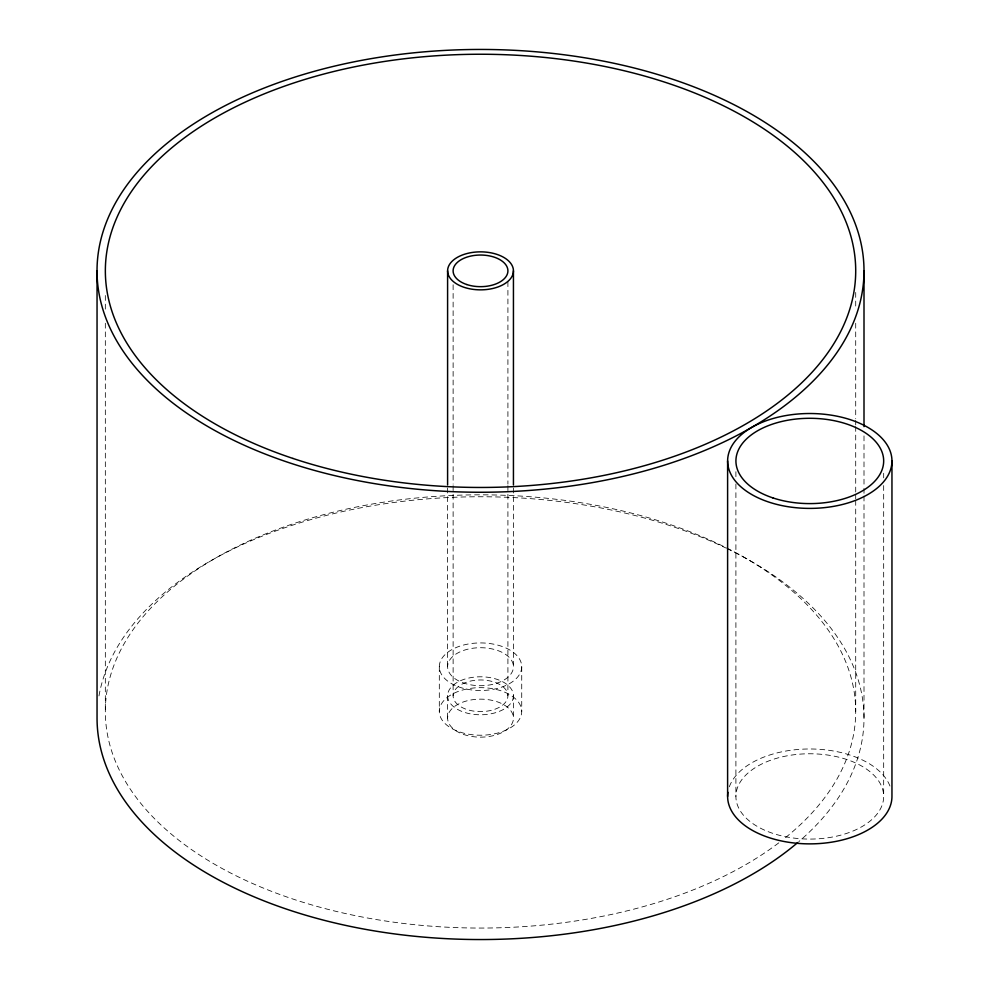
<?xml version="1.0" encoding="UTF-8"?>
<svg xmlns="http://www.w3.org/2000/svg" width="989" height="989" viewBox="0 0 989 989"><rect width="100%" height="100%" fill="white"/><g stroke="black" fill="none" stroke-linecap="round" stroke-linejoin="round"><path stroke-width="0.74" stroke-dasharray="4.95 3.71" d="M883.672 473.261L883.672 477.872M883.672 485.574L883.672 796.429A73.891 42.663 0 0 1 772.842 833.368A73.891 42.663 0 0 1 772.842 759.478A73.891 42.663 0 0 1 883.672 796.429M864.003 435.889L864.003 486.786M864.003 488.331L864.003 494.5M864.003 496.045L864.003 718.15M855.708 292.423L855.708 307.826M855.708 323.23L855.708 418.743M855.708 420.276L855.708 424.899M855.708 426.444L855.708 492.683M855.708 494.228L855.708 498.852M855.708 500.385L855.708 711.437M735.903 471.716L735.903 477.872M735.903 484.029L735.903 796.429M521.722 666.71A41.204 23.785 0 0 1 459.922 687.318A41.204 23.785 0 0 1 459.922 646.114A41.204 23.785 0 0 1 521.722 666.71L521.722 711.437A41.204 23.785 0 0 1 459.922 732.045A41.204 23.785 0 0 1 459.922 690.841A41.204 23.785 0 0 1 521.722 711.437M513.439 488.034L513.439 666.71A32.921 19.001 0 0 1 464.064 683.164A32.921 19.001 0 0 1 464.064 650.255A32.921 19.001 0 0 1 513.439 666.71M513.439 695.786A32.921 19.001 0 0 1 464.064 712.241A32.921 19.001 0 0 1 464.064 679.332A32.921 19.001 0 0 1 513.439 695.786L513.439 718.15A32.921 19.001 0 0 1 464.064 734.604A32.921 19.001 0 0 1 464.064 701.696A32.921 19.001 0 0 1 513.439 718.15M507.913 281.667L507.913 484.091M507.913 485.636L507.913 695.786A27.395 15.812 0 0 1 466.82 709.484A27.395 15.812 0 0 1 466.82 682.089A27.395 15.812 0 0 1 507.913 695.786M453.123 284.758L453.123 484.091M453.123 485.636L453.123 695.786M447.597 488.034L447.597 666.71M447.597 695.786L447.597 718.15M439.314 666.71L439.314 711.437M105.329 295.501L105.329 310.905M105.329 323.23L105.329 711.437M729.313 786.824A82.174 47.447 0 0 1 809.781 748.982A82.174 47.447 0 0 1 890.261 786.824M778.788 842.851A375.19 216.616 0 0 1 135.32 796.306A375.19 216.616 0 0 1 523.156 496.231A375.19 216.616 0 0 1 783.609 839.117M727.076 548.586A383.485 221.4 0 0 1 798.865 841.59M98.974 695.935A383.485 221.4 0 0 1 335.345 513.229A383.485 221.4 0 0 1 725.728 547.931"/><path stroke-width="1.48" d="M891.954 460.948A82.174 47.447 0 0 1 768.7 502.041A82.174 47.447 0 0 1 768.7 419.868A82.174 47.447 0 0 1 891.954 460.948L891.954 796.429A82.174 47.447 0 0 1 806.208 843.827A82.174 47.447 0 0 1 727.929 792.3M864.003 270.85A383.485 221.4 0 0 1 288.776 462.592A383.485 221.4 0 0 1 288.776 79.108A383.485 221.4 0 0 1 864.003 270.85L864.003 426.63M727.607 460.948L727.607 796.429M513.439 270.85A32.921 19.001 0 0 1 464.064 287.305A32.921 19.001 0 0 1 464.064 254.396A32.921 19.001 0 0 1 513.439 270.85L513.439 484.956M447.597 270.85L447.597 484.956M97.046 270.85L97.046 718.15A383.485 221.4 0 0 0 367.809 929.771A383.485 221.4 0 0 0 797.74 842.541M772.842 497.887A73.891 42.663 0 0 0 883.672 460.948A73.891 42.663 0 0 0 772.842 424.009A73.891 42.663 0 0 0 772.842 497.887M292.929 458.439A375.19 216.616 0 0 0 855.708 270.85A375.19 216.616 0 0 0 292.929 83.261A375.19 216.616 0 0 0 292.929 458.439M466.82 284.548A27.395 15.812 0 0 0 507.913 270.85A27.395 15.812 0 0 0 466.82 257.152A27.395 15.812 0 0 0 466.82 284.548"/></g></svg>
